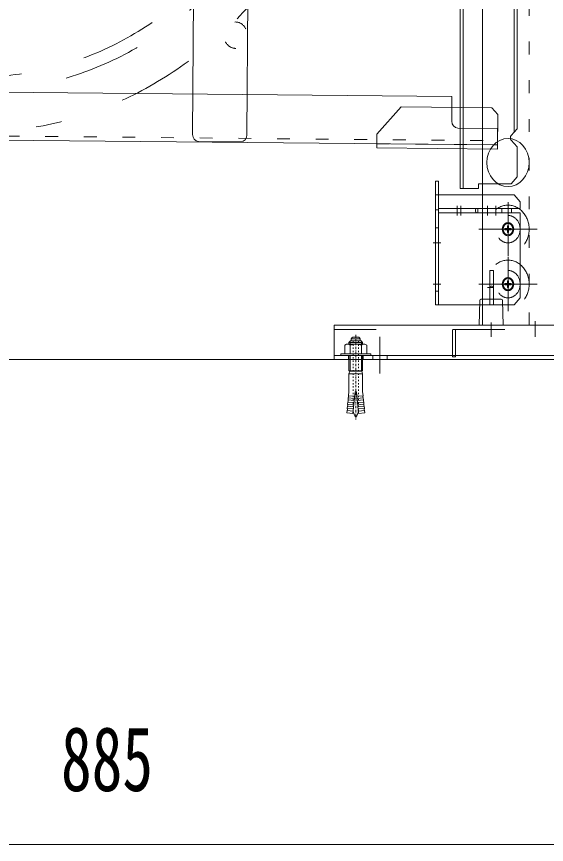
# Model space of a CAD drawing. Units: millimetres, scale not verified. Extents: x -5740 to 5856, y -4020 to 4020.
# Drawn here: x 4411 to 4796, y -2989 to -2387 of the extents above; entities that cross this region are included whole.
import ezdxf
from ezdxf.enums import TextEntityAlignment as Align

# ---------------------------------------------------------------- set-up
doc = ezdxf.new("R2010")
doc.units = ezdxf.units.MM
doc.header["$LTSCALE"] = 10
for name, pattern in [('USER1', [3, 1, -2]), ('USER2', [10, 4, -6]), ('USER3', [13, 6, -3, 1, -3]), ('USER4', [24, 12, -5, 2, -5]), ('USER5', [25, 6, -5, 2, -5, 2, -5])]:
    doc.linetypes.add(name, pattern=pattern)
for name, color, linetype, lineweight in [('0-0_0', 7, 'Continuous', 18), ('0-3_2-03BODL', 2, 'Continuous', 18), ('0-B_2-F', 3, 'Continuous', 18), ('1-1_2ラック-5下レル', 3, 'Continuous', 18), ('1-2_2ラック-9上ラック', 7, 'Continuous', 18), ('1-3_2ラック-A上ラック架台', 3, 'Continuous', 18), ('1-5_0-00', 4, 'Continuous', 18), ('1-6_2ラック-D上自転車１', 4, 'Continuous', 18)]:
    doc.layers.add(name, color=color, linetype=linetype, lineweight=lineweight)
doc.styles.add('ＭＳ ゴシック', font='')
doc.styles.get('ＭＳ ゴシック').set_extended_font_data('MS Gothic')

# ---------------------------------------------------------------- blocks, each defined once
blk = doc.blocks.new('C-10x60L_8')
at = {"layer": '1-5_0-00'}
for p, q in [((-374.8, 268), (-342.8, 323.3)), ((-374.8, -268), (-374.8, 268)), ((-342.8, 323.3), (-54.8, 323.3)), ((-54.8, 440), (-54.8, -440)), ((-54.8, 440), (0, 440)), ((-54.8, -323.3), (-54.8, 323.3)), ((0, -440), (0, 440)), ((1752.1, 249), (1682.4, 242.9)), ((1698.1, 63.6), (1682.4, 242.9)), ((1767.8, 69.7), (1752.1, 249)), ((1821.9, 255.1), (1901.6, 262.1)), ((1837.6, 75.8), (1821.9, 255.1)), ((1917.3, 82.8), (1901.6, 262.1)), ((-608, -88), (-608, 88)), ((-551.1, -130), (-551.1, 130)), ((-551.1, 130), (-488, 130)), ((-480, 152), (-432, 200)), ((-480, -152), (-480, 152)), ((-480, -122), (-480, 122)), ((-464.5, 167.5), (-374.8, 167.5)), ((-432, -200), (-432, 200)), ((-432, 200), (-374.8, 200)), ((-342.8, 161.7), (-54.8, 161.7)), ((0, 200), (507.1, 200)), ((0, 167.5), (507.1, 167.5)), ((507.1, -200), (507.1, 200)), ((520, 177.6), (507.1, 200)), ((507.1, 167.5), (520, 177.6)), ((520, 177.6), (603.6, 200)), ((520, -177.6), (520, 177.6)), ((603.6, -200), (603.6, 200)), ((603.6, 200), (1192.1, 200)), ((1192.1, 200), (1333.7, 212.4)), ((1200, 20), (1917.3, 82.8)), ((1200, -20), (1200, 20)), ((1349.4, 33.1), (1333.7, 212.4)), ((1473.2, 224.6), (1403.5, 218.5)), ((1419.2, 39.2), (1403.5, 218.5)), ((1488.9, 45.3), (1473.2, 224.6)), ((1612.7, 236.8), (1542.9, 230.7)), ((1558.6, 51.4), (1542.9, 230.7)), ((1628.4, 57.5), (1612.7, 236.8)), ((-551.1, -130), (-488, -130)), ((-480, -152), (-432, -200)), ((-464.5, -167.5), (-374.8, -167.5)), ((-432, -200), (-374.8, -200)), ((-342.8, -161.7), (-54.8, -161.7)), ((0, -167.5), (507.1, -167.5)), ((0, -200), (507.1, -200)), ((507.1, -167.5), (520, -177.6)), ((520, -177.6), (507.1, -200)), ((520, -177.6), (603.6, -200)), ((603.6, -200), (1192.1, -200)), ((1192.1, -200), (1333.7, -212.4)), ((1200, -20), (1917.3, -82.8)), ((1349.4, -33.1), (1333.7, -212.4)), ((1419.2, -39.2), (1403.5, -218.5)), ((1473.2, -224.6), (1403.5, -218.5)), ((1488.9, -45.3), (1473.2, -224.6)), ((1558.6, -51.4), (1542.9, -230.7)), ((1612.7, -236.8), (1542.9, -230.7)), ((1628.4, -57.5), (1612.7, -236.8)), ((1698.1, -63.6), (1682.4, -242.9)), ((1767.8, -69.7), (1752.1, -249)), ((1837.6, -75.8), (1821.9, -255.1)), ((1917.3, -82.8), (1901.6, -262.1)), ((-374.8, -268), (-342.8, -323.3)), ((-342.8, -323.3), (-54.8, -323.3)), ((-54.8, -440), (0, -440)), ((1752.1, -249), (1682.4, -242.9)), ((1821.9, -255.1), (1901.6, -262.1))]:
    blk.add_line(p, q, dxfattribs=at)
at = {"layer": '1-5_0-00', "linetype": 'USER3'}
blk.add_line((-688, 0), (2120, 0), dxfattribs=at)
at = {"layer": '1-5_0-00', "linetype": 'USER2'}
for p, q in [((-472, 80), (1774.7, 80)), ((-472, -80), (1774.7, -80))]:
    blk.add_line(p, q, dxfattribs=at)
at = {"layer": '1-5_0-00'}
for centre, radius, start, end in [((-256.5, 242.5), 118.2, 180.014, 223.119), ((1639.4, 333.2), 100, 254.513, 295.487), ((1778.8, 345.4), 100, 254.513, 295.487), ((-499.1, 0), 140, 111.787, 141.055), ((-488, 122), 8, 0, 90), ((-472, 88), 8, 180, 270), ((50.3, 0), 425.1, 157.649, 202.351), ((1360.4, 308.8), 100, 254.513, 295.487), ((1499.9, 321), 100, 254.513, 295.487), ((1774.7, -400), 480, 56.443, 82.426), ((-499.1, 0), 140, 218.945, 248.213), ((-488, -122), 8, 270, 0), ((-472, -88), 8, 90, 180), ((-256.5, -242.5), 118.2, 136.881, 179.986), ((1360.4, -308.8), 100, 64.513, 105.487), ((1499.9, -321), 100, 64.513, 105.487), ((1639.4, -333.2), 100, 64.513, 105.487), ((1774.7, 400), 480, 277.574, 303.557), ((1778.8, -345.4), 100, 64.513, 105.487)]:
    blk.add_arc(centre, radius, start, end, dxfattribs=at)
at = {"layer": '1-5_0-00', "linetype": 'USER2'}
for centre, start, end in [((1774.7, -400), 82.426, 90), ((1774.7, 400), 270, 277.574)]:
    blk.add_arc(centre, 480, start, end, dxfattribs=at)
blk = doc.blocks.new('akys')
at = {"layer": '1-2_2ラック-9上ラック'}
for p, q in [((16428.74, 2102.16), (16428.74, 1707.66)), ((16431.24, 2102.16), (16431.24, 1707.66)), ((16473.24, 2060.62), (16473.24, 1748.69)), ((16475.74, 2058.12), (16475.74, 1751.19)), ((16207.13, 1747.09), (16209.2, 1996)), ((16252.13, 1746.72), (16254.2, 1995.63)), ((14709.93, 1789.06), (16421.87, 1774.81)), ((16421.87, 1774.81), (16421.72, 1756.81)), ((16379.8, 1767.16), (16359.64, 1747.33)), ((16379.8, 1767.16), (16454.8, 1766.53)), ((16459.76, 1761.49), (16454.8, 1766.53)), ((16459.55, 1736.49), (16459.76, 1761.49)), ((14709.64, 1754.06), (16459.58, 1739.49)), ((16359.55, 1737.33), (16359.64, 1747.33)), ((16426.68, 1751.77), (16459.67, 1751.49)), ((16459.67, 1751.49), (16459.58, 1739.49)), ((16475.74, 1751.19), (16470.97, 1746.43)), ((16212.09, 1742.05), (16247.09, 1741.76)), ((16475.74, 1738.12), (16470.97, 1742.89)), ((16359.55, 1737.33), (16459.55, 1736.49)), ((16475.74, 1716.16), (16475.74, 1738.12)), ((16443.74, 1711.16), (16470.74, 1711.16)), ((16443.74, 1711.16), (16443.74, 1707.66)), ((16475.74, 1716.16), (16470.74, 1711.16)), ((16428.74, 1707.66), (16443.74, 1707.66))]:
    blk.add_line(p, q, dxfattribs=at)
at = {"layer": '1-2_2ラック-9上ラック', "linetype": 'USER1'}
for p, q in [((14709.66, 1757.06), (16459.6, 1742.49)), ((16359.58, 1740.33), (16459.57, 1739.49))]:
    blk.add_line(p, q, dxfattribs=at)
blk.add_circle((16242.73, 1819.3), 9.6, dxfattribs=at)
at = {"layer": '1-2_2ラック-9上ラック'}
blk.add_circle((16468.24, 1726.66), 17.5, dxfattribs=at)
for centre, radius, start, end in [((16426.72, 1756.77), 5, 179.52317, 269.52317), ((16212.13, 1747.05), 5, 179.52317, 269.52317), ((16247.13, 1746.76), 5, 269.52317, 359.52317), ((16472.74, 1744.66), 2.5, 135, 225)]:
    blk.add_arc(centre, radius, start, end, dxfattribs=at)
at = {"layer": '1-3_2ラック-A上ラック架台'}
blk.add_line((16447.24, 1608.27), (16447.24, 3298.27), dxfattribs=at)
at = {"layer": '1-3_2ラック-A上ラック架台', "color": 7, "linetype": 'USER1'}
blk.add_line((16485.74, 1608.27), (16485.74, 3298.27), dxfattribs=at)
at = {"layer": '1-3_2ラック-A上ラック架台', "color": 7}
for p, q in [((16408.24, 1713.16), (16408.24, 1623.16)), ((16410.74, 1713.16), (16408.24, 1713.16)), ((16410.74, 1713.16), (16410.74, 1623.16)), ((16408.24, 1703.16), (16473.24, 1703.16)), ((16478.24, 1698.16), (16473.24, 1703.16)), ((16410.74, 1693.16), (16478.24, 1693.16)), ((16443.24, 1693.16), (16443.24, 1690.16)), ((16463.24, 1693.16), (16463.24, 1690.16)), ((16471.24, 1693.16), (16471.24, 1690.16)), ((16478.24, 1698.16), (16478.24, 1693.16)), ((16408.24, 1692.16), (16410.74, 1692.16)), ((16410.74, 1690.16), (16478.24, 1690.16)), ((16441.24, 1692.16), (16441.24, 1691.16)), ((16478.24, 1690.16), (16478.24, 1628.16)), ((16408.24, 1679.16), (16410.74, 1679.16)), ((16453.24, 1648.16), (16453.24, 1623.16)), ((16453.24, 1648.16), (16456.24, 1648.16)), ((16456.24, 1648.16), (16456.24, 1623.16)), ((16408.24, 1633.16), (16410.74, 1633.16)), ((16456.24, 1635.66), (16453.24, 1635.66)), ((16455.24, 1636.66), (16454.24, 1636.66)), ((16445.87, 1627.27), (16462.61, 1627.27)), ((16473.24, 1623.16), (16478.24, 1628.16)), ((16408.24, 1623.16), (16473.24, 1623.16)), ((16444.87, 1626.3), (16444.24, 1608.27)), ((16463.61, 1626.3), (16464.24, 1608.27)), ((16324.24, 1608.27), (16572.24, 1608.27)), ((16324.24, 1583.27), (16324.24, 1608.27)), ((16572.24, 1586.27), (16324.24, 1586.27))]:
    blk.add_line(p, q, dxfattribs=at)
at = {"layer": '1-3_2ラック-A上ラック架台', "linetype": 'USER4'}
for p, q in [((16426.24, 1695.16), (16426.24, 1688.16)), ((16429.11, 1695.16), (16429.11, 1688.16)), ((16451.24, 1695.16), (16451.24, 1688.16)), ((16458.24, 1695.16), (16458.24, 1688.16)), ((16468.24, 1697.79), (16468.24, 1658.53)), ((16444.09, 1678.16), (16492.37, 1678.16)), ((16406.24, 1668.16), (16412.74, 1668.16)), ((16468.24, 1657.79), (16468.24, 1618.53)), ((16406.24, 1638.16), (16412.74, 1638.16)), ((16444.09, 1638.16), (16492.37, 1638.16)), ((16451.24, 1635.66), (16453.24, 1635.66)), ((16454.24, 1610.16), (16454.24, 1599.83)), ((16490.74, 1611.27), (16490.74, 1599.83)), ((16362.24, 1599.94), (16362.24, 1573.1))]:
    blk.add_line(p, q, dxfattribs=at)
at = {"layer": '1-3_2ラック-A上ラック架台', "linetype": 'USER2'}
for p, q in [((16468.74, 1680.66), (16467.74, 1680.66)), ((16467.74, 1678.66), (16467.74, 1680.66)), ((16468.74, 1678.66), (16468.74, 1680.66)), ((16467.74, 1678.66), (16465.74, 1678.66)), ((16467.74, 1675.66), (16467.74, 1677.66)), ((16468.74, 1675.66), (16467.74, 1675.66)), ((16470.74, 1678.66), (16468.74, 1678.66)), ((16470.74, 1677.66), (16468.74, 1677.66)), ((16468.74, 1675.66), (16468.74, 1677.66)), ((16470.74, 1677.66), (16470.74, 1678.66)), ((16467.74, 1638.66), (16465.74, 1638.66)), ((16468.74, 1640.66), (16467.74, 1640.66)), ((16467.74, 1638.66), (16467.74, 1640.66)), ((16468.74, 1638.66), (16468.74, 1640.66)), ((16470.74, 1638.66), (16468.74, 1638.66)), ((16470.74, 1637.66), (16470.74, 1638.66)), ((16467.74, 1635.66), (16467.74, 1637.66)), ((16468.74, 1635.66), (16467.74, 1635.66)), ((16470.74, 1637.66), (16468.74, 1637.66)), ((16468.74, 1635.66), (16468.74, 1637.66)), ((16572.24, 1605.27), (16324.24, 1605.27)), ((16422.24, 1585.27), (16422.24, 1605.27)), ((16424.74, 1585.27), (16424.74, 1605.27)), ((16336.24, 1586.27), (16336.24, 1583.27)), ((16348.24, 1586.27), (16348.24, 1583.27)), ((16356.24, 1586.27), (16356.24, 1583.27)), ((16368.24, 1586.27), (16368.24, 1583.27)), ((16424.74, 1585.27), (16422.24, 1585.27))]:
    blk.add_line(p, q, dxfattribs=at)
for points in [[(16467.74, 1677.66), (16465.74, 1677.66), (16465.74, 1678.66)], [(16467.74, 1637.66), (16465.74, 1637.66), (16465.74, 1638.66)]]:
    blk.add_lwpolyline(points, dxfattribs=at)
for centre, radius in [((16468.24, 1678.16), 17.5), ((16468.24, 1678.16), 10), ((16468.24, 1678.16), 4.75), ((16468.24, 1638.16), 17.5), ((16468.24, 1638.16), 10), ((16468.24, 1638.16), 4.75)]:
    blk.add_circle(centre, radius, dxfattribs=at)
at = {"layer": '1-3_2ラック-A上ラック架台', "color": 7}
for centre in [(16468.24, 1678.16), (16468.24, 1638.16)]:
    blk.add_circle(centre, 4.1, dxfattribs=at)
for centre, start, end in [((16442.24, 1692.16), 90, 180), ((16442.24, 1691.16), 180, 270), ((16454.24, 1635.66), 90, 180), ((16455.24, 1635.66), 0, 90), ((16445.87, 1626.27), 90, 178), ((16462.61, 1626.27), 2, 90)]:
    blk.add_arc(centre, 1, start, end, dxfattribs=at)
at = {"layer": '1-6_2ラック-D上自転車１', "linetype": 'USER5'}
for major_axis, start_param, end_param in [((-0.1, 330.2), 1.939389, 6.245358), ((-0.09, 300.2), 1.684117, 6.292209), ((-0.09, 290.2), 1.684402, 6.291921)]:
    blk.add_ellipse((16030.84, 2079.27), major_axis=major_axis, ratio=0.97706, start_param=start_param, end_param=end_param, dxfattribs=at)
at = {"layer": '1-1_2ラック-5下レル', "xscale": 0.025, "yscale": 0.025, "rotation": 270}
blk.add_blockref('C-10x60L_8', (16342.24, 1586.27), dxfattribs=at)

msp = doc.modelspace()

# ---------------------------------------------------------------- linework, layer by layer
at = {"layer": '0-3_2-03BODL', "color": 7}
msp.add_line((4949.79, -2636.6), (1479.81, -2636.6), dxfattribs=at)
at = {"layer": '0-B_2-F'}
msp.add_line((4949.79, -2989.36), (4064.79, -2989.36), dxfattribs=at)

# ---------------------------------------------------------------- block references
at = {"layer": '0-0_0', "xscale": 0.8795}
msp.add_blockref('akys', (-9715.5, -4219.87), dxfattribs=at)

# ---------------------------------------------------------------- texts
at = {"layer": '0-B_2-F', "color": 7, "style": 'ＭＳ ゴシック', "width": 0.7}
msp.add_text('885', height=46.89, dxfattribs=at).set_placement((4442.93, -2964.56), align=Align.BOTTOM_LEFT)

doc.saveas('drawing.dxf')
